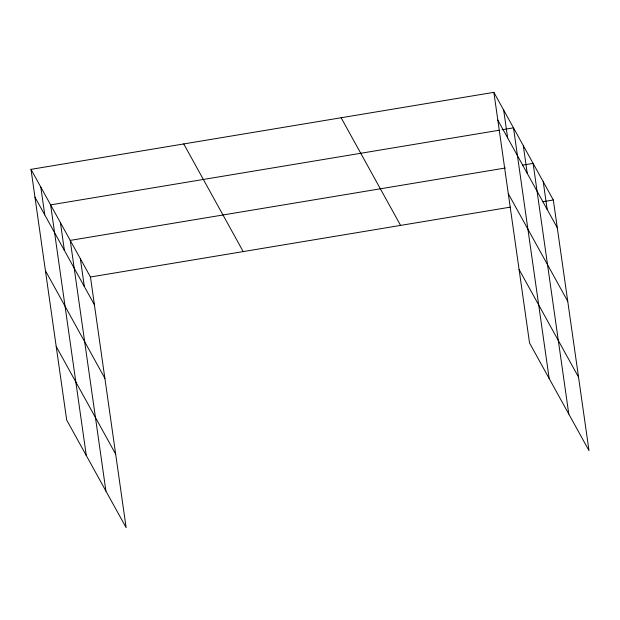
<?xml version="1.0" encoding="UTF-8"?>
<svg xmlns="http://www.w3.org/2000/svg" width="620" height="620" viewBox="0 0 620 620"><rect width="100%" height="100%" fill="white"/><g stroke="black" fill="none" stroke-linecap="round" stroke-linejoin="round"><path stroke-width="0.93" d="M31 169.353L90.458 277.001L126.131 527.667L66.673 420.011L31 169.353L493.869 92.334L553.327 199.989L589 450.647L529.542 343L493.869 92.334M499.17 130.246L50.623 204.879L86.296 455.537M502.037 129.766L513.492 127.859L549.165 378.526M505.424 167.989L70.238 240.397L105.919 491.063M522.606 165.129L533.107 163.386L568.788 414.052M90.458 277.001L510.368 207.134M542.826 201.733L553.327 199.989M497.821 120.109L557.279 227.765M508.292 193.665L567.75 301.312M519.072 269.444L578.53 377.099M341.124 117.754L400.582 225.401M183.745 143.933L243.203 251.588M34.953 197.129L94.41 304.776M45.423 270.676L104.881 378.332M56.203 346.464L115.661 454.111M543.221 181.683L547.173 209.459M523.303 145.623L527.256 173.399M503.68 110.097L507.633 137.873M80.352 258.703L84.305 286.479M60.435 222.642L64.387 250.41M40.811 187.116L44.764 214.892"/></g></svg>
